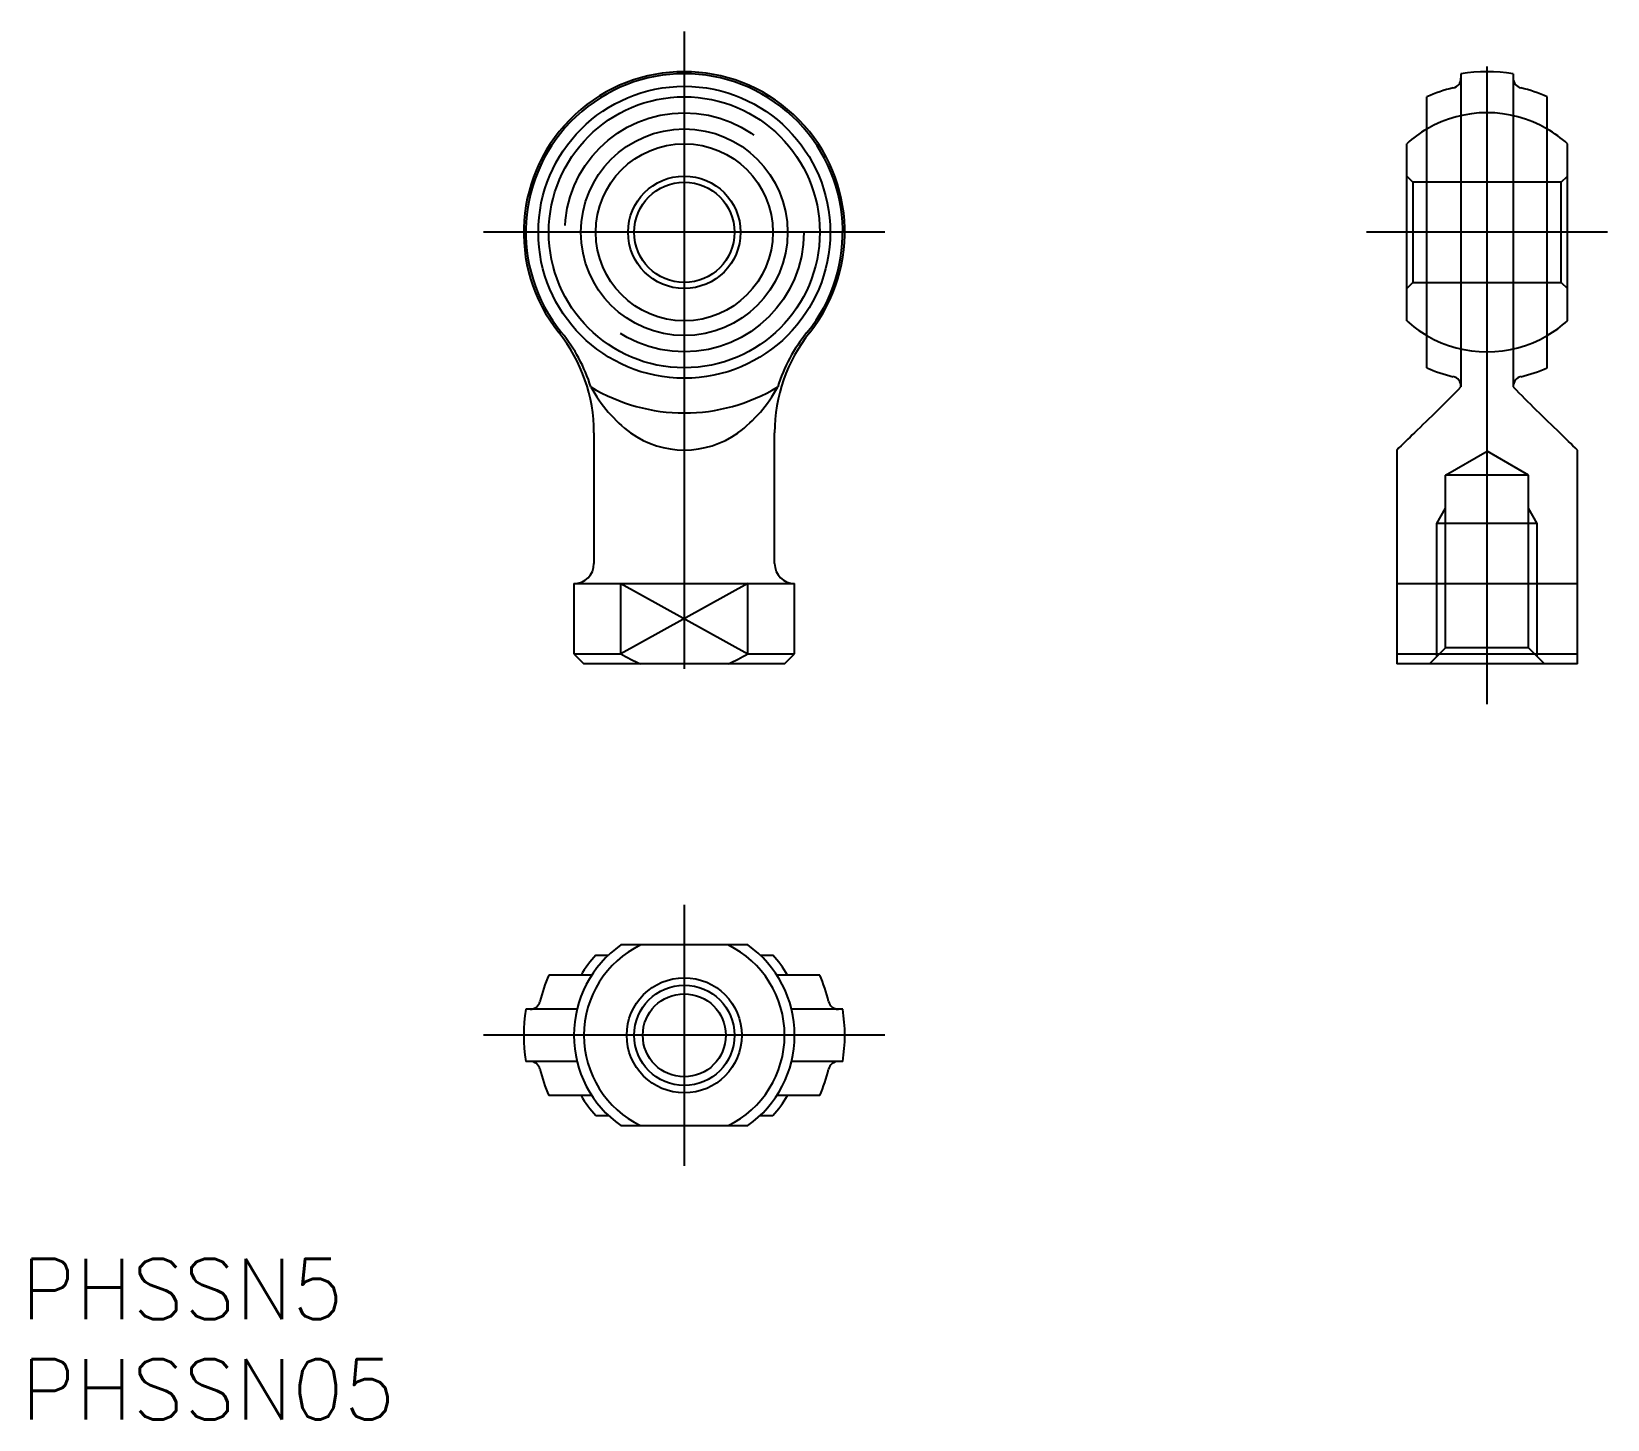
# Model space of a CAD drawing. Extents: x -32.5 to 46, y -19.1 to 50.
import ezdxf

# ---------------------------------------------------------------- set-up
doc = ezdxf.new("R2010")
doc.units = 0
doc.linetypes.add('CENTER', pattern=[50.8, 31.75, -6.35, 6.35, -6.35])
doc.linetypes.add('DASHED', pattern=[19.05, 12.7, -6.35])
doc.layers.get('0').update_dxf_attribs({"linetype": 'CONTINUOUS'})
doc.layers.add('CENTER', color=1, linetype='CENTER')
doc.styles.get("Standard").update_dxf_attribs({"font": 'txt.shx', "height": 3, "bigfont": 'bigfont.shx'})

msp = doc.modelspace()

# ---------------------------------------------------------------- linework, layer by layer
at = {"color": 7, "linetype": 'CONTINUOUS'}
for p, q in [((38.7, 47.894), (38.7, 32.297)), ((41.3, 47.894), (41.3, 32.297)), ((37, 33.25), (37, 46.75)), ((43, 33.25), (43, 46.75)), ((36, 35.588), (36, 44.412)), ((44, 35.588), (44, 44.412)), ((-4.5, 30.013), (-4.5, 23.5)), ((4.5, 23.5), (4.5, 30.013)), ((35.5, 29.152), (35.5, 18.5)), ((44.5, 18.5), (44.5, 29.152)), ((-5.5, 22.5), (5.5, 22.5)), ((-5.5, 22.5), (-5.5, 19)), ((-3.162, 19), (-3.162, 22.5)), ((3.162, 19), (3.162, 22.5)), ((5.5, 19), (5.5, 22.5)), ((35.5, 22.5), (44.5, 22.5)), ((-5.5, 19), (-3.162, 19)), ((-5.5, 19), (-5, 18.5)), ((3.162, 19), (5.5, 19)), ((5, 18.5), (5.5, 19)), ((35.5, 19), (44.5, 19)), ((5, 18.5), (-5, 18.5)), ((44.5, 18.5), (35.5, 18.5)), ((-4.412, 4), (-3.775, 4)), ((3.162, 4.5), (-3.162, 4.5)), ((3.775, 4), (4.412, 4)), ((-4.61, 3), (-6.75, 3)), ((6.75, 3), (4.61, 3)), ((-5.344, 1.3), (-7.894, 1.3)), ((7.894, 1.3), (5.344, 1.3)), ((-5.344, -1.3), (-7.894, -1.3)), ((7.894, -1.3), (5.344, -1.3)), ((-4.61, -3), (-6.75, -3)), ((6.75, -3), (4.61, -3)), ((-4.412, -4), (-3.775, -4)), ((-3.162, -4.5), (3.162, -4.5)), ((3.775, -4), (4.412, -4))]:
    msp.add_line(p, q, dxfattribs=at)
at = {"color": 3, "linetype": 'DASHED'}
for p, q in [((36.3, 42.5), (36, 42.8)), ((36.3, 42.5), (36.3, 37.5)), ((43.7, 42.5), (36.3, 42.5)), ((43.7, 42.5), (44, 42.8)), ((43.7, 37.5), (43.7, 42.5)), ((36.3, 37.5), (36, 37.2)), ((36.3, 37.5), (43.7, 37.5)), ((43.7, 37.5), (44, 37.2)), ((37.933, 27.9), (40, 29.093)), ((42.067, 27.9), (40, 29.093)), ((42.067, 27.9), (37.933, 27.9)), ((37.933, 19.3), (37.933, 27.9)), ((42.067, 19.3), (42.067, 27.9)), ((37.5, 25.5), (37.933, 26.25)), ((42.5, 25.5), (42.067, 26.25)), ((42.5, 25.5), (37.5, 25.5)), ((37.5, 18.867), (37.5, 25.5)), ((42.5, 18.867), (42.5, 25.5)), ((37.933, 19.3), (37.133, 18.5)), ((42.067, 19.3), (37.933, 19.3)), ((42.067, 19.3), (42.867, 18.5))]:
    msp.add_line(p, q, dxfattribs=at)
at = {"color": 3, "linetype": 'CONTINUOUS'}
for p, q in [((-3.162, 22.5), (3.162, 19)), ((3.162, 22.5), (-3.162, 19))]:
    msp.add_line(p, q, dxfattribs=at)
at = {"color": 7, "linetype": 'CONTINUOUS'}
for centre, radius in [((0, 40), 7.271), ((0, 40), 6.75), ((0, 40), 5.147), ((0, 40), 4.412), ((0, 40), 2.8), ((0, 40), 2.5), ((0, 0), 2.867), ((0, 0), 2.067)]:
    msp.add_circle(centre, radius, dxfattribs=at)
at = {"color": 3, "linetype": 'DASHED'}
msp.add_circle((0, 40), 5.955, dxfattribs=at)
at = {"color": 3, "linetype": 'CONTINUOUS'}
msp.add_circle((0, 0), 2.5, dxfattribs=at)
at = {"color": 7, "linetype": 'CONTINUOUS'}
for centre, radius, start, end in [((0, 40), 8, 321.37517, 218.62483), ((40, 40), 8, 80.64796, 99.35204), ((0, 40), 7.894, 320.75581, 219.24419), ((40, 40), 7.387, 103.19312, 113.96249), ((38.2, 47.678), 0.5, 283.19312, 0), ((41.8, 47.678), 0.5, 180, 256.80688), ((40, 40), 7.387, 66.03751, 76.80688), ((40, 40), 5.955, 120.25029, 132.19875), ((40, 40), 5.955, 47.80125, 59.74971), ((40, 40), 5.955, 227.80125, 239.74971), ((40, 40), 5.955, 300.25029, 312.19875), ((-12.5, 30.013), 8, 0, 38.62483), ((-12.334, 29.911), 8.041, 17.26533, 39.32215), ((12.5, 30.013), 8, 141.37517, 180), ((12.35, 29.902), 8.059, 140.7027, 162.70981), ((40, 40), 7.387, 246.03751, 256.80688), ((40, 40), 7.387, 283.19312, 293.96249), ((0, 40), 9, 238.85294, 301.14706), ((1.468, 35.601), 6.957, 208.34712, 233.43913), ((-1.526, 35.651), 7.032, 306.69657, 331.51718), ((-30.972, 100.649), 97.602, 313.6376, 315.54823), ((38.2, 32.322), 0.5, 0, 76.80688), ((41.8, 32.322), 0.5, 103.19312, 180), ((112.908, 102.612), 100.358, 224.47801, 226.33616), ((0, 33.746), 4.594, 234.36455, 305.63545), ((115.912, -52.451), 114.565, 133.96225, 134.57854), ((-35.656, -52.189), 114.199, 45.42047, 46.03874), ((-5.5, 23.5), 1, 270, 0), ((5.5, 23.5), 1, 180, 270), ((1.837, 27.611), 9.957, 239.86152, 246.21033), ((-1.847, 27.631), 9.98, 293.7971, 300.13105), ((0, 0), 5.5, 125.0968, 234.9032), ((0, 0), 5.955, 137.80125, 149.74971), ((0, 0), 5, 115.84193, 244.15807), ((0, 0), 5, 295.84193, 64.15807), ((0, 0), 5.5, 305.0968, 54.9032), ((0, 0), 5.955, 30.25029, 42.19875), ((0, 0), 7.387, 156.03751, 166.80688), ((0, 0), 7.387, 13.19312, 23.96249), ((-7.678, 1.8), 0.5, 270, 346.80688), ((7.678, 1.8), 0.5, 193.19312, 270), ((0, 0), 8, 170.64796, 189.35204), ((0, 0), 8, 350.64796, 9.35204), ((-7.678, -1.8), 0.5, 13.19312, 90), ((7.678, -1.8), 0.5, 90, 166.80688), ((0, 0), 7.387, 193.19312, 203.96249), ((0, 0), 7.387, 336.03751, 346.80688), ((0, 0), 5.955, 210.25029, 222.19875), ((0, 0), 5.955, 317.80125, 329.74971)]:
    msp.add_arc(centre, radius, start, end, dxfattribs=at)
at = {"color": 3, "linetype": 'DASHED'}
for start, end in [(59.74971, 120.25029), (239.74971, 300.25029)]:
    msp.add_arc((40, 40), 5.955, start, end, dxfattribs=at)
at = {"layer": 'CENTER', "color": 1, "linetype": 'CENTER'}
for p, q in [((0, 50), (0, 16.5)), ((40, 16.5), (40, 50)), ((10, 40), (-10, 40)), ((46, 40), (34, 40)), ((0, 6.5), (0, -6.5)), ((10, 0), (-10, 0))]:
    msp.add_line(p, q, dxfattribs=at)

# ---------------------------------------------------------------- texts
at = {"color": 7, "linetype": 'CONTINUOUS'}
for s, p in [('PHSSN5', (-33.04, -14.135)), ('PHSSN05', (-33.04, -19.135))]:
    msp.add_text(s, height=3, dxfattribs=at).set_placement(p)

doc.saveas('drawing.dxf')
